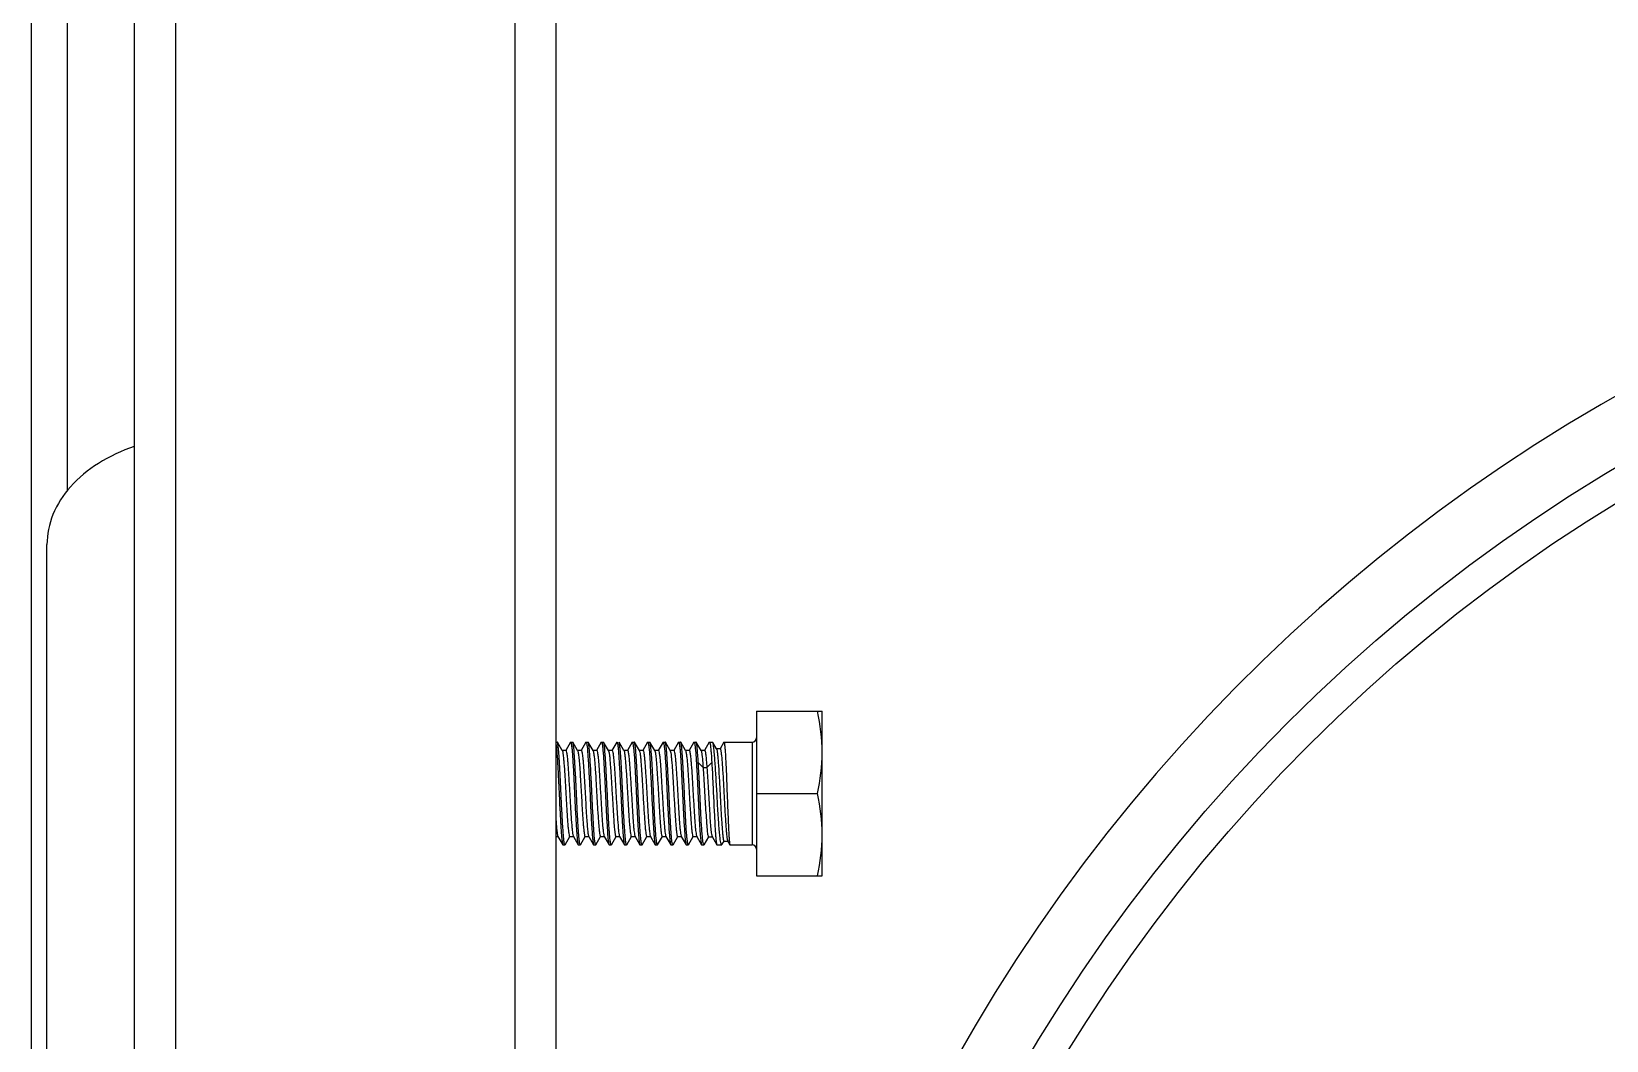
# Model space of a CAD drawing. Extents: x 27938 to 1507990, y 110129 to 923079.
# Drawn here: x 454444 to 455807, y 366108 to 366981 of the extents above; entities that cross this region are included whole.
import ezdxf

# ---------------------------------------------------------------- set-up
doc = ezdxf.new("R2010")
doc.units = 0
doc.header["$LTSCALE"] = 1000
doc.header["$MEASUREMENT"] = 0

msp = doc.modelspace()

# ---------------------------------------------------------------- linework, layer by layer
at = {"linetype": 'Continuous'}
for p, q in [((454444.3, 366000.4), (454444.3, 369014.1)), ((454475.5, 366583.6), (454475.5, 368882.5)), ((454533.3, 368698.5), (454533.3, 365738.8)), ((454568.9, 368698.5), (454568.9, 365738.8)), ((454862.5, 368698.5), (454862.5, 365738.8)), ((454898.1, 368698.5), (454898.1, 365738.8)), ((454457.7, 365463), (454457.7, 366537)), ((455071.6, 366392.8), (455071.6, 366250.4)), ((455071.6, 366392.8), (455128.5, 366392.8)), ((455128.5, 366250.4), (455128.5, 366392.8)), ((454898.1, 366366.1), (454899.2, 366366.1)), ((454899.4, 366366), (454899.2, 366366.1)), ((454903.6, 366358.7), (454899.4, 366366)), ((454910.7, 366366), (454906.6, 366358.9)), ((454910.7, 366366), (454910.9, 366366.1)), ((454910.9, 366366.1), (454912.6, 366366.1)), ((454912.7, 366366), (454912.6, 366366.1)), ((454916.9, 366358.7), (454912.7, 366366)), ((454924.1, 366366), (454919.9, 366358.9)), ((454924.1, 366366), (454924.2, 366366.1)), ((454924.2, 366366.1), (454925.9, 366366.1)), ((454926.1, 366366), (454925.9, 366366.1)), ((454930.3, 366358.7), (454926.1, 366366)), ((454937.4, 366366), (454933.3, 366358.9)), ((454937.4, 366366), (454937.6, 366366.1)), ((454937.6, 366366.1), (454939.2, 366366.1)), ((454939.4, 366366), (454939.2, 366366.1)), ((454943.6, 366358.7), (454939.4, 366366)), ((454950.7, 366366), (454946.6, 366358.9)), ((454957, 366358.7), (454952.8, 366366)), ((454964.1, 366366), (454960, 366358.9)), ((454964.1, 366366), (454964.3, 366366.1)), ((454964.3, 366366.1), (454965.9, 366366.1)), ((454970.3, 366358.7), (454966.1, 366366)), ((454977.4, 366366), (454973.3, 366358.9)), ((454977.4, 366366), (454977.6, 366366.1)), ((454977.6, 366366.1), (454979.3, 366366.1)), ((454979.5, 366366), (454979.3, 366366.1)), ((454983.7, 366358.7), (454979.5, 366366)), ((454990.8, 366366), (454986.7, 366358.9)), ((454990.8, 366366), (454991, 366366.1)), ((454991, 366366.1), (454992.6, 366366.1)), ((454992.8, 366366), (454992.6, 366366.1)), ((454997, 366358.7), (454992.8, 366366)), ((455004.1, 366366), (455000, 366358.9)), ((455004.1, 366366), (455004.3, 366366.1)), ((455004.3, 366366.1), (455006, 366366.1)), ((455006.1, 366366), (455006, 366366.1)), ((455010.3, 366358.7), (455006.1, 366366)), ((455017.5, 366366), (455013.4, 366358.9)), ((455017.5, 366366), (455017.6, 366366.1)), ((455017.6, 366366.1), (455019.3, 366366.1)), ((455023.7, 366358.7), (455019.5, 366366)), ((455030.8, 366366), (455026.7, 366358.9)), ((455030.8, 366366), (455031, 366366.1)), ((455031, 366366.1), (455033.5, 366366.1)), ((455033.8, 366365.9), (455033.5, 366366.1)), ((455037.1, 366360.2), (455033.8, 366365.9)), ((455043.4, 366366), (455040.1, 366360.4)), ((455043.4, 366366), (455043.5, 366366.1)), ((455043.5, 366366.1), (455068, 366366.1)), ((455068, 366366.1), (455068, 366277.1)), ((454906.7, 366358.9), (454903.5, 366358.9)), ((454903.6, 366358.7), (454903.7, 366358.5)), ((454920, 366358.9), (454916.8, 366358.9)), ((454933.4, 366358.9), (454930.2, 366358.9)), ((454930.3, 366358.7), (454930.4, 366358.5)), ((454946.7, 366358.9), (454943.5, 366358.9)), ((454943.6, 366358.7), (454943.7, 366358.5)), ((454960.1, 366358.9), (454956.9, 366358.9)), ((454957, 366358.7), (454957.1, 366358.5)), ((454973.4, 366358.9), (454970.2, 366358.9)), ((454986.8, 366358.9), (454983.5, 366358.9)), ((454983.7, 366358.7), (454983.7, 366358.5)), ((455000.1, 366358.9), (454996.9, 366358.9)), ((454997, 366358.7), (454997.1, 366358.5)), ((455013.5, 366358.9), (455010.2, 366358.9)), ((455010.3, 366358.7), (455010.4, 366358.5)), ((455026.8, 366358.9), (455023.6, 366358.9)), ((455040.2, 366360.4), (455037, 366360.4)), ((455021.3, 366348.5), (455025.4, 366344.2)), ((455025.4, 366344.2), (455028.8, 366344.2)), ((455028.8, 366344.2), (455033, 366348.5)), ((454969.3, 366321.6), (454969.2, 366324)), ((454980.8, 366324), (454980.9, 366321.6)), ((455071.6, 366321.6), (455124.5, 366321.6)), ((454898.1, 366284.3), (454899.9, 366284.3)), ((454899.8, 366284.5), (454904, 366277.3)), ((454906.1, 366277.3), (454910.1, 366284.3)), ((454910, 366284.3), (454913.3, 366284.3)), ((454913.2, 366284.5), (454917.4, 366277.3)), ((454919.4, 366277.3), (454923.5, 366284.3)), ((454923.4, 366284.3), (454926.6, 366284.3)), ((454926.5, 366284.5), (454930.7, 366277.3)), ((454932.7, 366277.3), (454936.8, 366284.3)), ((454936.7, 366284.3), (454940, 366284.3)), ((454939.9, 366284.5), (454944.1, 366277.3)), ((454946.1, 366277.3), (454950.2, 366284.3)), ((454950.1, 366284.3), (454953.3, 366284.3)), ((454953.2, 366284.5), (454957.4, 366277.3)), ((454959.4, 366277.3), (454963.5, 366284.3)), ((454963.4, 366284.3), (454966.7, 366284.3)), ((454966.6, 366284.5), (454970.8, 366277.3)), ((454972.8, 366277.3), (454976.9, 366284.3)), ((454976.8, 366284.3), (454980, 366284.3)), ((454979.9, 366284.5), (454984.1, 366277.3)), ((454986.1, 366277.3), (454990.2, 366284.3)), ((454990.1, 366284.3), (454993.3, 366284.3)), ((454993.2, 366284.5), (454997.5, 366277.3)), ((454999.5, 366277.3), (455003.6, 366284.3)), ((455003.5, 366284.3), (455006.7, 366284.3)), ((455006.6, 366284.5), (455010.8, 366277.3)), ((455012.8, 366277.3), (455016.9, 366284.3)), ((455016.8, 366284.3), (455020, 366284.3)), ((455019.9, 366284.5), (455024.1, 366277.3)), ((455026.3, 366277.3), (455030.3, 366284.1)), ((455030.2, 366284.1), (455033.4, 366284.1)), ((455033.3, 366284.3), (455037.4, 366277.3)), ((454904, 366277.3), (454904.2, 366277.1)), ((454904.2, 366277.1), (454905.9, 366277.1)), ((454906.1, 366277.3), (454905.9, 366277.1)), ((454917.4, 366277.3), (454917.6, 366277.1)), ((454917.6, 366277.1), (454919.2, 366277.1)), ((454919.4, 366277.3), (454919.2, 366277.1)), ((454930.7, 366277.3), (454930.9, 366277.1)), ((454930.9, 366277.1), (454932.6, 366277.1)), ((454932.7, 366277.3), (454932.6, 366277.1)), ((454944.1, 366277.3), (454944.2, 366277.1)), ((454944.2, 366277.1), (454945.9, 366277.1)), ((454946.1, 366277.3), (454945.9, 366277.1)), ((454957.4, 366277.3), (454957.6, 366277.1)), ((454957.6, 366277.1), (454959.3, 366277.1)), ((454959.4, 366277.3), (454959.3, 366277.1)), ((454970.8, 366277.3), (454970.9, 366277.1)), ((454970.9, 366277.1), (454972.6, 366277.1)), ((454972.8, 366277.3), (454972.6, 366277.1)), ((454984.1, 366277.3), (454984.3, 366277.1)), ((454984.3, 366277.1), (454986, 366277.1)), ((454986.1, 366277.3), (454986, 366277.1)), ((454997.5, 366277.3), (454997.6, 366277.1)), ((454997.6, 366277.1), (454999.3, 366277.1)), ((454999.5, 366277.3), (454999.3, 366277.1)), ((455010.8, 366277.3), (455011, 366277.1)), ((455011, 366277.1), (455012.6, 366277.1)), ((455012.8, 366277.3), (455012.6, 366277.1)), ((455024.1, 366277.3), (455024.3, 366277.1)), ((455024.3, 366277.1), (455026.1, 366277.1)), ((455026.3, 366277.3), (455026.1, 366277.1)), ((455037.4, 366277.3), (455037.5, 366277.1)), ((455037.5, 366277.1), (455041.6, 366277.1)), ((455041.8, 366277.4), (455041.6, 366277.1)), ((455041.8, 366277.4), (455043.6, 366280.5)), ((455043.5, 366280.5), (455046.8, 366280.5)), ((455046.7, 366280.7), (455048.7, 366277.2)), ((455048.7, 366277.2), (455048.8, 366277.1)), ((455048.8, 366277.1), (455068, 366277.1)), ((455071.6, 366250.4), (455128.5, 366250.4))]:
    msp.add_line(p, q, dxfattribs=at)
for radius in [1451.6, 1424.9]:
    msp.add_circle((456557.5, 365356.3), radius, dxfattribs=at)
for centre, radius, start, end in [((456557.5, 365356.3), 1505, 6.8242, 173.1758), ((455068, 366369.7), 3.56, 270, 0), ((455068, 366273.6), 3.56, 0, 90)]:
    msp.add_arc(centre, radius, start, end, dxfattribs=at)
for points, knots in [([(454533.2, 366622), (454522.4, 366618.3), (454502.3, 366609), (454477.6, 366588.9), (454461.5, 366564.4), (454457.7, 366545.8), (454457.7, 366537)], [0, 0, 0, 0, 0.283922, 0.54373, 0.779554, 1, 1, 1, 1]), ([(454898.1, 366364.6), (454898.5, 366362.6), (454898.9, 366357.3), (454899.6, 366347.7), (454900.2, 366335.4), (454900.6, 366326.4), (454900.9, 366321.6)], [0, 0, 0, 0, 0.140058, 0.370691, 0.667791, 1, 1, 1, 1]), ([(454902.5, 366321.6), (454902.3, 366327), (454901.9, 366334.9), (454901.4, 366344.9), (454901, 366351.4), (454900.6, 366356.9), (454900.3, 366361.1), (454899.8, 366364), (454899.6, 366365.5), (454899.4, 366366)], [0, 0, 0, 0, 0.363957, 0.530228, 0.678248, 0.80294, 0.900058, 0.966367, 1, 1, 1, 1]), ([(454910.9, 366366.1), (454911, 366366.1), (454911.2, 366365.7), (454911.3, 366365.1), (454911.5, 366364), (454911.8, 366361.9), (454912.2, 366358.1), (454912.6, 366352.7), (454913, 366346), (454913.4, 366338.4), (454913.8, 366330.2), (454914.1, 366324.5), (454914.2, 366321.6)], [0, 0, 0, 0, 0.006677, 0.021736, 0.045902, 0.079117, 0.171507, 0.295565, 0.446598, 0.618848, 0.805696, 1, 1, 1, 1]), ([(454915.9, 366321.6), (454915.6, 366327), (454915.3, 366334.9), (454914.7, 366344.9), (454914.3, 366351.4), (454914, 366356.9), (454913.6, 366361.1), (454913.2, 366364), (454913, 366365.5), (454912.7, 366366)], [0, 0, 0, 0, 0.363958, 0.530225, 0.678245, 0.80294, 0.90006, 0.966367, 1, 1, 1, 1]), ([(454924.2, 366366.1), (454924.3, 366366.1), (454924.5, 366365.7), (454924.7, 366365.1), (454924.9, 366364), (454925.2, 366361.8), (454925.5, 366358.1), (454925.9, 366352.7), (454926.3, 366346), (454926.7, 366338.4), (454927.2, 366330.2), (454927.4, 366324.5), (454927.6, 366321.6)], [0, 0, 0, 0, 0.006686, 0.021758, 0.045933, 0.079154, 0.171555, 0.295617, 0.446646, 0.618881, 0.805711, 1, 1, 1, 1]), ([(454929.2, 366321.6), (454929, 366327), (454928.6, 366334.9), (454928.1, 366344.9), (454927.7, 366351.4), (454927.3, 366356.9), (454927, 366361.1), (454926.5, 366364), (454926.3, 366365.5), (454926.1, 366366)], [0, 0, 0, 0, 0.363963, 0.530225, 0.678242, 0.802937, 0.90006, 0.966368, 1, 1, 1, 1]), ([(454937.6, 366366.1), (454937.7, 366366.1), (454937.9, 366365.7), (454938, 366365.1), (454938.2, 366364), (454938.5, 366361.8), (454938.9, 366358.1), (454939.3, 366352.7), (454939.7, 366346), (454940.1, 366338.4), (454940.5, 366330.2), (454940.8, 366324.5), (454940.9, 366321.6)], [0, 0, 0, 0, 0.006697, 0.021779, 0.045964, 0.079195, 0.171609, 0.295674, 0.446694, 0.618911, 0.805729, 1, 1, 1, 1]), ([(454942.6, 366321.6), (454942.3, 366327), (454941.9, 366334.9), (454941.4, 366344.9), (454941, 366351.4), (454940.6, 366356.9), (454940.3, 366361.1), (454939.9, 366364), (454939.7, 366365.5), (454939.4, 366366)], [0, 0, 0, 0, 0.363962, 0.530226, 0.678239, 0.802933, 0.900057, 0.966368, 1, 1, 1, 1]), ([(454950.9, 366366.1), (454951, 366366.1), (454951.2, 366365.7), (454951.4, 366365.1), (454951.6, 366364), (454951.9, 366361.9), (454952.2, 366358.1), (454952.6, 366352.7), (454953, 366346), (454953.4, 366338.4), (454953.8, 366330.2), (454954.1, 366324.5), (454954.3, 366321.6)], [0, 0, 0, 0, 0.006676, 0.021733, 0.045899, 0.079113, 0.171508, 0.295569, 0.446596, 0.61884, 0.805693, 1, 1, 1, 1]), ([(454955.9, 366321.6), (454955.7, 366327), (454955.3, 366334.9), (454954.8, 366344.9), (454954.4, 366351.4), (454954, 366356.9), (454953.6, 366361.1), (454953.2, 366364), (454953, 366365.5), (454952.8, 366366)], [0, 0, 0, 0, 0.363961, 0.530225, 0.678245, 0.802939, 0.90006, 0.966367, 1, 1, 1, 1]), ([(454964.3, 366366.1), (454964.4, 366366.1), (454964.6, 366365.7), (454964.7, 366365.1), (454964.9, 366364), (454965.2, 366361.8), (454965.6, 366358.1), (454966, 366352.7), (454966.4, 366346), (454966.8, 366338.4), (454967.2, 366330.2), (454967.5, 366324.5), (454967.6, 366321.6)], [0, 0, 0, 0, 0.006689, 0.021763, 0.04594, 0.079164, 0.171568, 0.295631, 0.446657, 0.618886, 0.805714, 1, 1, 1, 1]), ([(454966.1, 366366), (454966.1, 366366), (454966, 366366.1), (454966, 366366.1), (454965.9, 366366.1)], [0, 0, 0, 0, 0.600612, 1, 1, 1, 1]), ([(454969.2, 366324), (454968.9, 366329.2), (454968.6, 366336.6), (454968, 366346.2), (454967.7, 366352.3), (454967.3, 366357.4), (454967, 366361.4), (454966.6, 366364.1), (454966.3, 366365.5), (454966.1, 366366)], [0, 0, 0, 0, 0.367266, 0.533405, 0.680662, 0.804347, 0.900563, 0.966339, 1, 1, 1, 1]), ([(454977.6, 366366.1), (454977.7, 366366.1), (454977.9, 366365.8), (454978, 366365.2), (454978.2, 366364.2), (454978.5, 366362.1), (454978.9, 366358.7), (454979.3, 366353.5), (454979.6, 366347.3), (454980, 366340.1), (454980.4, 366332.2), (454980.7, 366326.8), (454980.8, 366324)], [0, 0, 0, 0, 0.006689, 0.021571, 0.045424, 0.078208, 0.169526, 0.292465, 0.442701, 0.6149, 0.802905, 1, 1, 1, 1]), ([(454982.6, 366321.6), (454982.4, 366327), (454982, 366334.9), (454981.5, 366344.9), (454981.1, 366351.4), (454980.7, 366356.9), (454980.3, 366361.1), (454979.9, 366364), (454979.7, 366365.5), (454979.5, 366366)], [0, 0, 0, 0, 0.363957, 0.530226, 0.678247, 0.80294, 0.900059, 0.966367, 1, 1, 1, 1]), ([(454991, 366366.1), (454991.1, 366366.1), (454991.3, 366365.7), (454991.4, 366365.1), (454991.6, 366364), (454991.9, 366361.9), (454992.3, 366358.1), (454992.7, 366352.7), (454993.1, 366346), (454993.5, 366338.4), (454993.9, 366330.2), (454994.2, 366324.5), (454994.3, 366321.6)], [0, 0, 0, 0, 0.00668, 0.021743, 0.045911, 0.079128, 0.171521, 0.29558, 0.446613, 0.618858, 0.805701, 1, 1, 1, 1]), ([(454996, 366321.6), (454995.7, 366327), (454995.3, 366334.9), (454994.8, 366344.9), (454994.4, 366351.4), (454994, 366356.9), (454993.7, 366361.1), (454993.3, 366364), (454993.1, 366365.5), (454992.8, 366366)], [0, 0, 0, 0, 0.363959, 0.530225, 0.678245, 0.80294, 0.900061, 0.966367, 1, 1, 1, 1]), ([(455004.3, 366366.1), (455004.4, 366366.1), (455004.6, 366365.7), (455004.8, 366365.1), (455005, 366364), (455005.3, 366361.8), (455005.6, 366358.1), (455006, 366352.7), (455006.4, 366346), (455006.8, 366338.4), (455007.2, 366330.2), (455007.5, 366324.5), (455007.6, 366321.6)], [0, 0, 0, 0, 0.006689, 0.021764, 0.045941, 0.079165, 0.171569, 0.295632, 0.446659, 0.618889, 0.805716, 1, 1, 1, 1]), ([(455009.3, 366321.6), (455009.1, 366327), (455008.7, 366334.9), (455008.1, 366344.9), (455007.8, 366351.4), (455007.4, 366356.9), (455007, 366361.1), (455006.6, 366364), (455006.4, 366365.5), (455006.1, 366366)], [0, 0, 0, 0, 0.363963, 0.530225, 0.678242, 0.802937, 0.90006, 0.966368, 1, 1, 1, 1]), ([(455017.6, 366366.1), (455017.7, 366366.1), (455017.9, 366365.7), (455018.1, 366365.1), (455018.3, 366364), (455018.6, 366361.8), (455019, 366358.1), (455019.4, 366352.7), (455019.8, 366346), (455020.2, 366338.4), (455020.6, 366330.2), (455020.8, 366324.5), (455021, 366321.6)], [0, 0, 0, 0, 0.006697, 0.021779, 0.045964, 0.079194, 0.171609, 0.295674, 0.446694, 0.618911, 0.805729, 1, 1, 1, 1]), ([(455019.5, 366366), (455019.5, 366366), (455019.4, 366366.1), (455019.4, 366366.1), (455019.3, 366366.1)], [0, 0, 0, 0, 0.600476, 1, 1, 1, 1]), ([(455021.3, 366348.5), (455021.1, 366350.8), (455020.9, 366354.8), (455020.5, 366360.1), (455020.1, 366363.4), (455019.8, 366365.2), (455019.6, 366365.8), (455019.5, 366366)], [0, 0, 0, 0, 0.387446, 0.690986, 0.897716, 0.962073, 1, 1, 1, 1]), ([(455031, 366366.1), (455031.1, 366366.1), (455031.3, 366365.6), (455031.5, 366364.8), (455031.8, 366363.3), (455032, 366361.3), (455032.2, 366358.8), (455032.6, 366354.5), (455032.8, 366351), (455033, 366348.5)], [0, 0, 0, 0, 0.021546, 0.072917, 0.155846, 0.269667, 0.412995, 0.584026, 1, 1, 1, 1]), ([(455037.5, 366321.6), (455037.1, 366327), (455036.7, 366334.8), (455036.1, 366344.7), (455035.6, 366351.2), (455035.2, 366356.7), (455034.8, 366361), (455034.3, 366363.9), (455034, 366365.4), (455033.8, 366365.9)], [0, 0, 0, 0, 0.361155, 0.526427, 0.673911, 0.798642, 0.896457, 0.964179, 1, 1, 1, 1]), ([(455043.5, 366366.1), (455043.6, 366366.1), (455043.7, 366365.7), (455043.9, 366365.1), (455044, 366364), (455044.3, 366361.9), (455044.6, 366358.1), (455044.9, 366352.7), (455045.2, 366346), (455045.6, 366338.4), (455045.9, 366330.2), (455046.1, 366324.5), (455046.2, 366321.6)], [0, 0, 0, 0, 0.006203, 0.021073, 0.045141, 0.078305, 0.170688, 0.294821, 0.44599, 0.618417, 0.805472, 1, 1, 1, 1]), ([(454903.7, 366358.5), (454903.9, 366357.9), (454904.2, 366356.4), (454904.5, 366353.5), (454904.9, 366349.5), (454905.5, 366342.4), (454906.1, 366332.1), (454906.7, 366321.1), (454907.2, 366312.1), (454907.6, 366305.6), (454908, 366299.7), (454908.4, 366294.6), (454908.8, 366290.4), (454909.2, 366287.3), (454909.5, 366285.4), (454909.8, 366284.6), (454910, 366284.3), (454910, 366284.3)], [0, 0, 0, 0, 0.023208, 0.06259, 0.116944, 0.184435, 0.349152, 0.534126, 0.626268, 0.713899, 0.79398, 0.86374, 0.920773, 0.963144, 0.989509, 0.996558, 1, 1, 1, 1]), ([(454906.7, 366358.9), (454906.8, 366358.9), (454907, 366358.6), (454907.2, 366357.8), (454907.6, 366355.8), (454908, 366352.6), (454908.4, 366348.3), (454908.7, 366343), (454909.1, 366337), (454909.5, 366330.3), (454910.1, 366321.1), (454910.6, 366312), (454911.1, 366303.3), (454911.5, 366297.5), (454911.9, 366292.7), (454912.3, 366288.9), (454912.7, 366286.3), (454912.9, 366284.9), (454913.2, 366284.5)], [0, 0, 0, 0, 0.003516, 0.010771, 0.037949, 0.081609, 0.140308, 0.211978, 0.294061, 0.383613, 0.477416, 0.664254, 0.750571, 0.827952, 0.893624, 0.945254, 0.981055, 1, 1, 1, 1]), ([(454916.9, 366358.7), (454917.1, 366358.5), (454917.2, 366357.8), (454917.6, 366355.7), (454918.1, 366351.7), (454918.6, 366345.6), (454919.1, 366338), (454919.6, 366329.4), (454920.3, 366317.4), (454920.8, 366308.3), (454921.2, 366302.4)], [0, 0, 0, 0, 0.014139, 0.038106, 0.114569, 0.22512, 0.362916, 0.519336, 0.684562, 1, 1, 1, 1]), ([(454920, 366358.9), (454920.2, 366358.9), (454920.4, 366358.3), (454920.7, 366357.4), (454920.9, 366355.8), (454921.2, 366353.6), (454921.5, 366350.9), (454921.9, 366346.3), (454922.3, 366339.5), (454922.9, 366330.6), (454923.4, 366321.1), (454924, 366311.6), (454924.3, 366305.4), (454924.5, 366302.4)], [0, 0, 0, 0, 0.007549, 0.025288, 0.053782, 0.092698, 0.14142, 0.199125, 0.337396, 0.498012, 0.669894, 0.841157, 1, 1, 1, 1]), ([(454930.4, 366358.5), (454930.6, 366358), (454930.8, 366356.4), (454931.2, 366353.6), (454931.6, 366349.6), (454932.2, 366342.5), (454932.8, 366332.1), (454933.4, 366321.2), (454933.9, 366312.1), (454934.3, 366305.7), (454934.7, 366299.8), (454935.1, 366294.6), (454935.5, 366290.4), (454935.8, 366287.3), (454936.2, 366285.4), (454936.5, 366284.6), (454936.6, 366284.3), (454936.7, 366284.3)], [0, 0, 0, 0, 0.022931, 0.062083, 0.116262, 0.183637, 0.34829, 0.533386, 0.625634, 0.713389, 0.793599, 0.863481, 0.920621, 0.963074, 0.989491, 0.996553, 1, 1, 1, 1]), ([(454933.4, 366358.9), (454933.5, 366358.9), (454933.7, 366358.6), (454933.9, 366357.8), (454934.3, 366355.8), (454934.7, 366352.6), (454935.1, 366348.3), (454935.4, 366343), (454935.8, 366337), (454936.2, 366330.3), (454936.8, 366321.1), (454937.3, 366312), (454937.8, 366303.3), (454938.2, 366297.5), (454938.6, 366292.7), (454939, 366288.9), (454939.4, 366286.3), (454939.6, 366284.9), (454939.9, 366284.5)], [0, 0, 0, 0, 0.003516, 0.010771, 0.037949, 0.081609, 0.140308, 0.211978, 0.294061, 0.383613, 0.477416, 0.664254, 0.750571, 0.827952, 0.893624, 0.945254, 0.981055, 1, 1, 1, 1]), ([(454943.7, 366358.5), (454943.9, 366358), (454944.2, 366356.4), (454944.6, 366353.6), (454944.9, 366349.6), (454945.5, 366342.5), (454946.1, 366332.2), (454946.8, 366321.2), (454947.3, 366312.1), (454947.7, 366305.7), (454948.1, 366299.8), (454948.4, 366294.6), (454948.8, 366290.4), (454949.2, 366287.3), (454949.5, 366285.4), (454949.8, 366284.6), (454950, 366284.3), (454950.1, 366284.3)], [0, 0, 0, 0, 0.022792, 0.061828, 0.11592, 0.183237, 0.347858, 0.533014, 0.625317, 0.713133, 0.793408, 0.863351, 0.920544, 0.963039, 0.989482, 0.996551, 1, 1, 1, 1]), ([(454946.7, 366358.9), (454946.8, 366358.9), (454947, 366358.6), (454947.3, 366357.8), (454947.6, 366355.8), (454948, 366352.6), (454948.4, 366348.3), (454948.8, 366343), (454949.2, 366337), (454949.6, 366330.3), (454950.1, 366321.1), (454950.6, 366312), (454951.2, 366303.3), (454951.6, 366297.5), (454952, 366292.7), (454952.3, 366288.9), (454952.7, 366286.3), (454953, 366284.9), (454953.2, 366284.5)], [0, 0, 0, 0, 0.003516, 0.010771, 0.037949, 0.081609, 0.140308, 0.211978, 0.294061, 0.383613, 0.477416, 0.664254, 0.750571, 0.827952, 0.893624, 0.945254, 0.981055, 1, 1, 1, 1]), ([(454957.1, 366358.5), (454957.3, 366358), (454957.5, 366356.5), (454957.9, 366353.6), (454958.3, 366349.7), (454958.8, 366342.6), (454959.5, 366332.2), (454960.1, 366321.2), (454960.6, 366312.2), (454961, 366305.7), (454961.4, 366299.8), (454961.8, 366294.6), (454962.2, 366290.4), (454962.5, 366287.3), (454962.9, 366285.4), (454963.1, 366284.6), (454963.3, 366284.3), (454963.4, 366284.3)], [0, 0, 0, 0, 0.022654, 0.061574, 0.115578, 0.182837, 0.347426, 0.532643, 0.624999, 0.712877, 0.793216, 0.863221, 0.920468, 0.963004, 0.989473, 0.996549, 1, 1, 1, 1]), ([(454960.1, 366358.9), (454960.2, 366358.9), (454960.4, 366358.6), (454960.6, 366357.8), (454961, 366355.8), (454961.4, 366352.6), (454961.7, 366348.3), (454962.1, 366343), (454962.5, 366337), (454962.9, 366330.3), (454963.5, 366321.1), (454964, 366312), (454964.5, 366303.3), (454964.9, 366297.5), (454965.3, 366292.7), (454965.7, 366288.9), (454966.1, 366286.3), (454966.3, 366284.9), (454966.6, 366284.5)], [0, 0, 0, 0, 0.003516, 0.010772, 0.037949, 0.081609, 0.140308, 0.211978, 0.294061, 0.383612, 0.477416, 0.664254, 0.750571, 0.827952, 0.893624, 0.945254, 0.981055, 1, 1, 1, 1]), ([(454970.3, 366358.7), (454970.5, 366358.3), (454970.8, 366357.1), (454971.1, 366354.8), (454971.5, 366351.4), (454971.8, 366347.1), (454972.2, 366342), (454972.7, 366334.1), (454973.1, 366327.9), (454973.3, 366323.6)], [0, 0, 0, 0, 0.036414, 0.10397, 0.201071, 0.324823, 0.471425, 0.636308, 1, 1, 1, 1]), ([(454973.4, 366358.9), (454973.5, 366358.9), (454973.7, 366358.6), (454974, 366357.8), (454974.3, 366355.8), (454974.7, 366352.7), (454975.1, 366348.4), (454975.5, 366343.1), (454976, 366334.8), (454976.4, 366328.2), (454976.7, 366323.6)], [0, 0, 0, 0, 0.007368, 0.022553, 0.07941, 0.170757, 0.293599, 0.443643, 0.615565, 1, 1, 1, 1]), ([(454983.7, 366358.5), (454984, 366358), (454984.2, 366356.5), (454984.6, 366353.7), (454985, 366349.7), (454985.5, 366342.6), (454986.2, 366332.3), (454986.8, 366321.3), (454987.3, 366312.2), (454987.7, 366305.7), (454988.1, 366299.8), (454988.5, 366294.7), (454988.9, 366290.4), (454989.2, 366287.3), (454989.6, 366285.4), (454989.8, 366284.6), (454990, 366284.3), (454990.1, 366284.3)], [0, 0, 0, 0, 0.022376, 0.061065, 0.114893, 0.182035, 0.346559, 0.531898, 0.624361, 0.712364, 0.792832, 0.86296, 0.920314, 0.962934, 0.989455, 0.996544, 1, 1, 1, 1]), ([(454986.8, 366358.9), (454986.9, 366358.9), (454987.1, 366358.6), (454987.3, 366357.8), (454987.7, 366355.8), (454988, 366352.6), (454988.4, 366348.3), (454988.8, 366343), (454989.2, 366337), (454989.6, 366330.3), (454990.1, 366321.1), (454990.7, 366312), (454991.2, 366303.3), (454991.6, 366297.5), (454992, 366292.7), (454992.4, 366288.9), (454992.8, 366286.3), (454993, 366284.9), (454993.2, 366284.5)], [0, 0, 0, 0, 0.003515, 0.010772, 0.037949, 0.081609, 0.140308, 0.211978, 0.294061, 0.383612, 0.477416, 0.664253, 0.750571, 0.827952, 0.893624, 0.945254, 0.981055, 1, 1, 1, 1]), ([(454997.1, 366358.5), (454997.3, 366358), (454997.6, 366356.5), (454997.9, 366353.7), (454998.3, 366349.8), (454998.9, 366342.7), (454999.5, 366332.3), (455000.1, 366321.3), (455000.7, 366312.2), (455001.1, 366305.8), (455001.4, 366299.8), (455001.8, 366294.7), (455002.2, 366290.4), (455002.6, 366287.3), (455002.9, 366285.4), (455003.2, 366284.6), (455003.4, 366284.3), (455003.5, 366284.3)], [0, 0, 0, 0, 0.022237, 0.060809, 0.11455, 0.181633, 0.346125, 0.531524, 0.624042, 0.712107, 0.792639, 0.862829, 0.920237, 0.962898, 0.989446, 0.996542, 1, 1, 1, 1]), ([(455000.1, 366358.9), (455000.2, 366358.9), (455000.4, 366358.6), (455000.7, 366357.8), (455001, 366355.8), (455001.4, 366352.6), (455001.8, 366348.3), (455002.2, 366343), (455002.6, 366337), (455003, 366330.3), (455003.5, 366321.1), (455004, 366312), (455004.5, 366303.3), (455004.9, 366297.5), (455005.3, 366292.7), (455005.7, 366288.9), (455006.1, 366286.3), (455006.4, 366284.9), (455006.6, 366284.5)], [0, 0, 0, 0, 0.003515, 0.010772, 0.037949, 0.081609, 0.140308, 0.211978, 0.294061, 0.383612, 0.477415, 0.664253, 0.750571, 0.827952, 0.893624, 0.945254, 0.981055, 1, 1, 1, 1]), ([(455010.4, 366358.5), (455010.6, 366358), (455010.9, 366356.5), (455011.3, 366353.7), (455011.7, 366349.8), (455012.2, 366342.7), (455012.9, 366332.4), (455013.5, 366321.4), (455014, 366312.3), (455014.4, 366305.8), (455014.8, 366299.8), (455015.2, 366294.7), (455015.6, 366290.5), (455015.9, 366287.3), (455016.3, 366285.4), (455016.5, 366284.6), (455016.7, 366284.3), (455016.8, 366284.3)], [0, 0, 0, 0, 0.022098, 0.060554, 0.114206, 0.18123, 0.34569, 0.53115, 0.623722, 0.711849, 0.792446, 0.862698, 0.92016, 0.962863, 0.989437, 0.99654, 1, 1, 1, 1]), ([(455013.5, 366358.9), (455013.6, 366358.9), (455013.8, 366358.6), (455014, 366357.8), (455014.4, 366355.8), (455014.7, 366352.6), (455015.1, 366348.3), (455015.5, 366343), (455015.9, 366337), (455016.3, 366330.3), (455016.8, 366321.1), (455017.4, 366312), (455017.9, 366303.3), (455018.3, 366297.5), (455018.7, 366292.7), (455019, 366288.9), (455019.5, 366286.3), (455019.7, 366284.9), (455019.9, 366284.5)], [0, 0, 0, 0, 0.003515, 0.010772, 0.037949, 0.081609, 0.140308, 0.211978, 0.294061, 0.383612, 0.477415, 0.664253, 0.750571, 0.827952, 0.893624, 0.945254, 0.981055, 1, 1, 1, 1]), ([(455023.7, 366358.7), (455024, 366358.3), (455024.2, 366356.7), (455024.7, 366353.7), (455025, 366349.4), (455025.3, 366346), (455025.4, 366344.2)], [0, 0, 0, 0, 0.108395, 0.316903, 0.618184, 1, 1, 1, 1]), ([(455026.8, 366358.9), (455026.9, 366358.9), (455027.2, 366358.5), (455027.3, 366357.8), (455027.6, 366356.5), (455027.9, 366354), (455028.3, 366349.9), (455028.6, 366346.2), (455028.8, 366344.2)], [0, 0, 0, 0, 0.023235, 0.075178, 0.15823, 0.271917, 0.585415, 1, 1, 1, 1]), ([(455037.1, 366360.2), (455037.3, 366359.8), (455037.6, 366358.3), (455038, 366355.5), (455038.3, 366351.3), (455038.8, 366346.1), (455039.1, 366339.9), (455039.7, 366330.5), (455040.2, 366320.6), (455040.7, 366310.7), (455041.1, 366303.7), (455041.5, 366297.2), (455041.9, 366291.6), (455042.3, 366287.1), (455042.7, 366283.7), (455043, 366281.7), (455043.3, 366280.8), (455043.5, 366280.5), (455043.5, 366280.5)], [0, 0, 0, 0, 0.018844, 0.055045, 0.107437, 0.174076, 0.252464, 0.339678, 0.527511, 0.621285, 0.710453, 0.791854, 0.862644, 0.920393, 0.963178, 0.989688, 0.996707, 1, 1, 1, 1]), ([(455040.2, 366360.4), (455040.3, 366360.4), (455040.5, 366360.1), (455040.6, 366359.5), (455040.9, 366358.6), (455041.1, 366356.7), (455041.5, 366353.5), (455041.9, 366348.7), (455042.3, 366343), (455042.7, 366336.4), (455043.1, 366329.2), (455043.6, 366319.3), (455044.1, 366309.5), (455044.7, 366300.3), (455045.1, 366294.2), (455045.5, 366289.1), (455045.8, 366285.2), (455046.2, 366282.5), (455046.5, 366281.1), (455046.7, 366280.7)], [0, 0, 0, 0, 0.003488, 0.010904, 0.022688, 0.038824, 0.083607, 0.143647, 0.216697, 0.300025, 0.390537, 0.484902, 0.671459, 0.756962, 0.833182, 0.897479, 0.947675, 0.982144, 1, 1, 1, 1]), ([(455022.7, 366321.6), (455022.6, 366324), (455022.1, 366333), (455021.7, 366342), (455021.3, 366348.5)], [0, 0, 0, 0, 0.2673, 1, 1, 1, 1]), ([(455025.4, 366344.2), (455025.7, 366341.2), (455026.1, 366334.8), (455026.6, 366325), (455027.2, 366314.9), (455027.8, 366305.3), (455028.3, 366298), (455028.7, 366292.9), (455029, 366289.9), (455029.2, 366287.5), (455029.5, 366285.7), (455029.8, 366284.7), (455030, 366284.1), (455030.2, 366284.1)], [0, 0, 0, 0, 0.15003, 0.317321, 0.489066, 0.652114, 0.794019, 0.853588, 0.904016, 0.944371, 0.97394, 0.992316, 1, 1, 1, 1]), ([(455028.8, 366344.2), (455029.2, 366338.1), (455029.8, 366328.7), (455030.5, 366316.2), (455031, 366306.9), (455031.5, 366298.6), (455032, 366292.6), (455032.4, 366288.8), (455032.7, 366286.7), (455033, 366285.3), (455033.2, 366284.5), (455033.3, 366284.3)], [0, 0, 0, 0, 0.303539, 0.468638, 0.62733, 0.768529, 0.882427, 0.926602, 0.961222, 0.985757, 1, 1, 1, 1]), ([(455033, 366348.5), (455033.1, 366346.5), (455033.6, 366337.5), (455034, 366328.6), (455034.3, 366321.6)], [0, 0, 0, 0, 0.22604, 1, 1, 1, 1]), ([(454973.3, 366323.6), (454973.5, 366321.1), (454973.7, 366316.2), (454974.2, 366308.9), (454974.6, 366302.2), (454975, 366296.3), (454975.4, 366291.5), (454975.8, 366288.1), (454976.1, 366286.2), (454976.3, 366285.2), (454976.5, 366284.6), (454976.7, 366284.3), (454976.8, 366284.3)], [0, 0, 0, 0, 0.191103, 0.376469, 0.548513, 0.700189, 0.825314, 0.918839, 0.952565, 0.977198, 0.992701, 1, 1, 1, 1]), ([(454976.7, 366323.6), (454976.9, 366319), (454977.3, 366312.1), (454977.8, 366303.4), (454978.2, 366297.6), (454978.6, 366292.8), (454979, 366288.9), (454979.4, 366286.3), (454979.7, 366284.9), (454979.9, 366284.5)], [0, 0, 0, 0, 0.357179, 0.522363, 0.670515, 0.796289, 0.895183, 0.963748, 1, 1, 1, 1]), ([(454900.9, 366321.6), (454901.1, 366316.2), (454901.5, 366308.4), (454902, 366298.3), (454902.4, 366291.8), (454902.8, 366286.4), (454903.2, 366282.1), (454903.6, 366279.2), (454903.8, 366277.7), (454904, 366277.3)], [0, 0, 0, 0, 0.364017, 0.530302, 0.678331, 0.803024, 0.900132, 0.966412, 1, 1, 1, 1]), ([(454905.9, 366277.1), (454905.8, 366277.1), (454905.6, 366277.5), (454905.4, 366278.1), (454905.2, 366279.2), (454904.9, 366281.4), (454904.6, 366285.1), (454904.2, 366290.6), (454903.8, 366297.2), (454903.4, 366304.8), (454902.9, 366313), (454902.7, 366318.7), (454902.5, 366321.6)], [0, 0, 0, 0, 0.006682, 0.021748, 0.045918, 0.079135, 0.171528, 0.295585, 0.446611, 0.618853, 0.805701, 1, 1, 1, 1]), ([(454914.2, 366321.6), (454914.5, 366316.2), (454914.8, 366308.4), (454915.4, 366298.3), (454915.8, 366291.8), (454916.2, 366286.4), (454916.5, 366282.1), (454916.9, 366279.2), (454917.1, 366277.7), (454917.4, 366277.3)], [0, 0, 0, 0, 0.364034, 0.530327, 0.678354, 0.803043, 0.900143, 0.966415, 1, 1, 1, 1]), ([(454917, 366298.7), (454916.9, 366300.5), (454916.5, 366308.1), (454916.2, 366315.8), (454915.9, 366321.6)], [0, 0, 0, 0, 0.233581, 1, 1, 1, 1]), ([(454927.6, 366321.6), (454927.7, 366319.6), (454928, 366312), (454928.4, 366304.3), (454928.7, 366298.7)], [0, 0, 0, 0, 0.261816, 1, 1, 1, 1]), ([(454932.6, 366277.1), (454932.5, 366277.1), (454932.3, 366277.5), (454932.1, 366278.1), (454931.9, 366279.2), (454931.6, 366281.4), (454931.3, 366285.1), (454930.9, 366290.6), (454930.5, 366297.2), (454930.1, 366304.8), (454929.6, 366313), (454929.4, 366318.7), (454929.2, 366321.6)], [0, 0, 0, 0, 0.006692, 0.02177, 0.045951, 0.079177, 0.171585, 0.295649, 0.446674, 0.618898, 0.805721, 1, 1, 1, 1]), ([(454940.9, 366321.6), (454941.2, 366316.2), (454941.5, 366308.4), (454942.1, 366298.3), (454942.5, 366291.8), (454942.8, 366286.4), (454943.2, 366282.1), (454943.6, 366279.2), (454943.8, 366277.7), (454944.1, 366277.3)], [0, 0, 0, 0, 0.364024, 0.530311, 0.678341, 0.803035, 0.90014, 0.966414, 1, 1, 1, 1]), ([(454945.9, 366277.1), (454945.8, 366277.1), (454945.6, 366277.5), (454945.5, 366278.1), (454945.3, 366279.2), (454945, 366281.4), (454944.6, 366285.1), (454944.2, 366290.6), (454943.8, 366297.2), (454943.4, 366304.8), (454943, 366313), (454942.7, 366318.7), (454942.6, 366321.6)], [0, 0, 0, 0, 0.006683, 0.021749, 0.045921, 0.079139, 0.171536, 0.295597, 0.446627, 0.618868, 0.805705, 1, 1, 1, 1]), ([(454954.3, 366321.6), (454954.5, 366316.2), (454954.9, 366308.4), (454955.4, 366298.3), (454955.8, 366291.8), (454956.2, 366286.4), (454956.5, 366282.1), (454956.9, 366279.2), (454957.2, 366277.7), (454957.4, 366277.3)], [0, 0, 0, 0, 0.364021, 0.530312, 0.678344, 0.803036, 0.900139, 0.966413, 1, 1, 1, 1]), ([(454959.3, 366277.1), (454959.2, 366277.1), (454959, 366277.5), (454958.8, 366278.1), (454958.6, 366279.2), (454958.3, 366281.4), (454958, 366285.1), (454957.6, 366290.6), (454957.1, 366297.2), (454956.7, 366304.8), (454956.3, 366313), (454956.1, 366318.7), (454955.9, 366321.6)], [0, 0, 0, 0, 0.006673, 0.021728, 0.04589, 0.079102, 0.171488, 0.295544, 0.446579, 0.618833, 0.80569, 1, 1, 1, 1]), ([(454967.6, 366321.6), (454967.9, 366316.2), (454968.2, 366308.4), (454968.8, 366298.3), (454969.1, 366291.8), (454969.5, 366286.4), (454969.9, 366282.1), (454970.3, 366279.2), (454970.5, 366277.7), (454970.8, 366277.3)], [0, 0, 0, 0, 0.364022, 0.530315, 0.678347, 0.803036, 0.900137, 0.966413, 1, 1, 1, 1]), ([(454972.6, 366277.1), (454972.5, 366277.1), (454972.3, 366277.5), (454972.2, 366278.1), (454971.9, 366279.2), (454971.7, 366281.4), (454971.3, 366285.1), (454970.9, 366290.6), (454970.5, 366297.2), (454970.1, 366304.8), (454969.7, 366313), (454969.4, 366318.7), (454969.3, 366321.6)], [0, 0, 0, 0, 0.006671, 0.021725, 0.045886, 0.079098, 0.171491, 0.295553, 0.446588, 0.618835, 0.805687, 1, 1, 1, 1]), ([(454980.9, 366321.6), (454981.2, 366316.2), (454981.6, 366308.4), (454982.1, 366298.3), (454982.5, 366291.8), (454982.9, 366286.4), (454983.2, 366282.1), (454983.6, 366279.2), (454983.9, 366277.7), (454984.1, 366277.3)], [0, 0, 0, 0, 0.364016, 0.530299, 0.678328, 0.803022, 0.900132, 0.966412, 1, 1, 1, 1]), ([(454986, 366277.1), (454985.9, 366277.1), (454985.7, 366277.5), (454985.5, 366278.1), (454985.3, 366279.2), (454985, 366281.4), (454984.6, 366285.1), (454984.2, 366290.6), (454983.8, 366297.2), (454983.4, 366304.8), (454983, 366313), (454982.8, 366318.7), (454982.6, 366321.6)], [0, 0, 0, 0, 0.006683, 0.021751, 0.045922, 0.07914, 0.171535, 0.295594, 0.446618, 0.618857, 0.805703, 1, 1, 1, 1]), ([(454994.3, 366321.6), (454994.6, 366316.2), (454994.9, 366308.4), (454995.5, 366298.3), (454995.8, 366291.8), (454996.2, 366286.4), (454996.6, 366282.1), (454997, 366279.2), (454997.2, 366277.7), (454997.5, 366277.3)], [0, 0, 0, 0, 0.364034, 0.530325, 0.678352, 0.803041, 0.900142, 0.966414, 1, 1, 1, 1]), ([(454999.3, 366277.1), (454999.2, 366277.1), (454999, 366277.5), (454998.8, 366278.1), (454998.6, 366279.2), (454998.3, 366281.4), (454998, 366285.1), (454997.6, 366290.6), (454997.2, 366297.2), (454996.8, 366304.8), (454996.4, 366313), (454996.1, 366318.7), (454996, 366321.6)], [0, 0, 0, 0, 0.006696, 0.021778, 0.045963, 0.079194, 0.171608, 0.295673, 0.446692, 0.618909, 0.805729, 1, 1, 1, 1]), ([(455007.6, 366321.6), (455007.9, 366316.2), (455008.3, 366308.4), (455008.8, 366298.3), (455009.2, 366291.8), (455009.6, 366286.4), (455009.9, 366282.1), (455010.3, 366279.2), (455010.6, 366277.7), (455010.8, 366277.3)], [0, 0, 0, 0, 0.364027, 0.530312, 0.678339, 0.803032, 0.900139, 0.966415, 1, 1, 1, 1]), ([(455012.6, 366277.1), (455012.5, 366277.1), (455012.4, 366277.5), (455012.2, 366278.1), (455012, 366279.2), (455011.7, 366281.4), (455011.3, 366285.1), (455010.9, 366290.6), (455010.5, 366297.2), (455010.1, 366304.8), (455009.7, 366313), (455009.4, 366318.7), (455009.3, 366321.6)], [0, 0, 0, 0, 0.006693, 0.021771, 0.045952, 0.079179, 0.171588, 0.295652, 0.446676, 0.6189, 0.805722, 1, 1, 1, 1]), ([(455021, 366321.6), (455021.2, 366316.2), (455021.6, 366308.4), (455022.1, 366298.3), (455022.5, 366291.8), (455022.9, 366286.4), (455023.3, 366282.1), (455023.7, 366279.2), (455023.9, 366277.7), (455024.1, 366277.3)], [0, 0, 0, 0, 0.364025, 0.530311, 0.678341, 0.803035, 0.90014, 0.966414, 1, 1, 1, 1]), ([(455026.1, 366277.1), (455026, 366277.1), (455025.8, 366277.5), (455025.7, 366278.1), (455025.4, 366279.2), (455025.1, 366281.4), (455024.8, 366285.1), (455024.3, 366290.6), (455023.9, 366297.2), (455023.5, 366304.8), (455023.1, 366313), (455022.8, 366318.7), (455022.7, 366321.6)], [0, 0, 0, 0, 0.006868, 0.022, 0.046199, 0.079427, 0.17181, 0.295831, 0.44681, 0.618994, 0.805771, 1, 1, 1, 1]), ([(455034.3, 366321.6), (455034.6, 366316.2), (455034.9, 366308.3), (455035.5, 366298.3), (455035.8, 366291.7), (455036.2, 366286.3), (455036.5, 366282), (455036.9, 366279.2), (455037.1, 366277.7), (455037.4, 366277.3)], [0, 0, 0, 0, 0.365079, 0.53175, 0.679987, 0.804667, 0.901508, 0.967249, 1, 1, 1, 1]), ([(455041.6, 366277.1), (455041.4, 366277.1), (455041.2, 366277.5), (455040.8, 366278.6), (455040.4, 366281), (455039.9, 366285.1), (455039.4, 366290.6), (455038.9, 366297.2), (455038.4, 366304.8), (455037.9, 366313), (455037.6, 366318.7), (455037.5, 366321.6)], [0, 0, 0, 0, 0.007547, 0.022985, 0.080637, 0.173055, 0.296975, 0.447746, 0.61965, 0.806111, 1, 1, 1, 1]), ([(455046.2, 366321.6), (455046.4, 366316.2), (455046.7, 366308.2), (455047.2, 366298), (455047.4, 366291.5), (455047.8, 366286), (455048, 366281.8), (455048.4, 366279), (455048.5, 366277.6), (455048.7, 366277.2)], [0, 0, 0, 0, 0.36864, 0.53657, 0.68548, 0.810114, 0.906077, 0.97003, 1, 1, 1, 1]), ([(454898.1, 366298.8), (454898.2, 366297), (454898.5, 366293.7), (454898.9, 366289.4), (454899.3, 366286.5), (454899.6, 366285), (454899.8, 366284.5)], [0, 0, 0, 0, 0.381924, 0.683092, 0.891493, 1, 1, 1, 1]), ([(454919.2, 366277.1), (454919.1, 366277.1), (454918.8, 366277.8), (454918.6, 366278.8), (454918.4, 366280.7), (454918.1, 366283.1), (454917.8, 366286.2), (454917.5, 366291.5), (454917.2, 366295.7), (454917, 366298.7)], [0, 0, 0, 0, 0.021095, 0.073096, 0.157182, 0.272316, 0.416719, 0.588047, 1, 1, 1, 1]), ([(454921.2, 366302.4), (454921.4, 366299.9), (454921.6, 366296.4), (454922, 366292), (454922.3, 366289.3), (454922.5, 366287.3), (454922.8, 366285.7), (454923, 366284.9), (454923.2, 366284.3), (454923.4, 366284.3)], [0, 0, 0, 0, 0.410879, 0.581806, 0.725913, 0.840918, 0.925076, 0.977487, 1, 1, 1, 1]), ([(454924.5, 366302.4), (454924.7, 366300.1), (454925, 366296), (454925.4, 366290.7), (454925.8, 366287.2), (454926.2, 366285.3), (454926.4, 366284.7), (454926.5, 366284.5)], [0, 0, 0, 0, 0.381097, 0.684377, 0.893928, 0.960143, 1, 1, 1, 1]), ([(454928.7, 366298.7), (454928.9, 366295.9), (454929.2, 366291), (454929.6, 366285.2), (454929.9, 366281.5), (454930.2, 366279.6), (454930.4, 366278.2), (454930.6, 366277.5), (454930.7, 366277.3)], [0, 0, 0, 0, 0.386254, 0.691736, 0.808776, 0.899775, 0.963628, 1, 1, 1, 1])]:
    msp.add_open_spline(points, degree=3, knots=knots, dxfattribs=at)
for points in [[(455128.5, 366357.2), (455128.5, 366369.1), (455127, 366381.1), (455124.5, 366392.8)], [(455124.5, 366321.6), (455127, 366333.3), (455128.5, 366345.3), (455128.5, 366357.2)], [(455128.5, 366286), (455128.5, 366298), (455127, 366309.9), (455124.5, 366321.6)], [(455124.5, 366250.4), (455127, 366262.1), (455128.5, 366274.1), (455128.5, 366286)]]:
    msp.add_open_spline(points, degree=3, dxfattribs=at)

doc.saveas('drawing.dxf')
